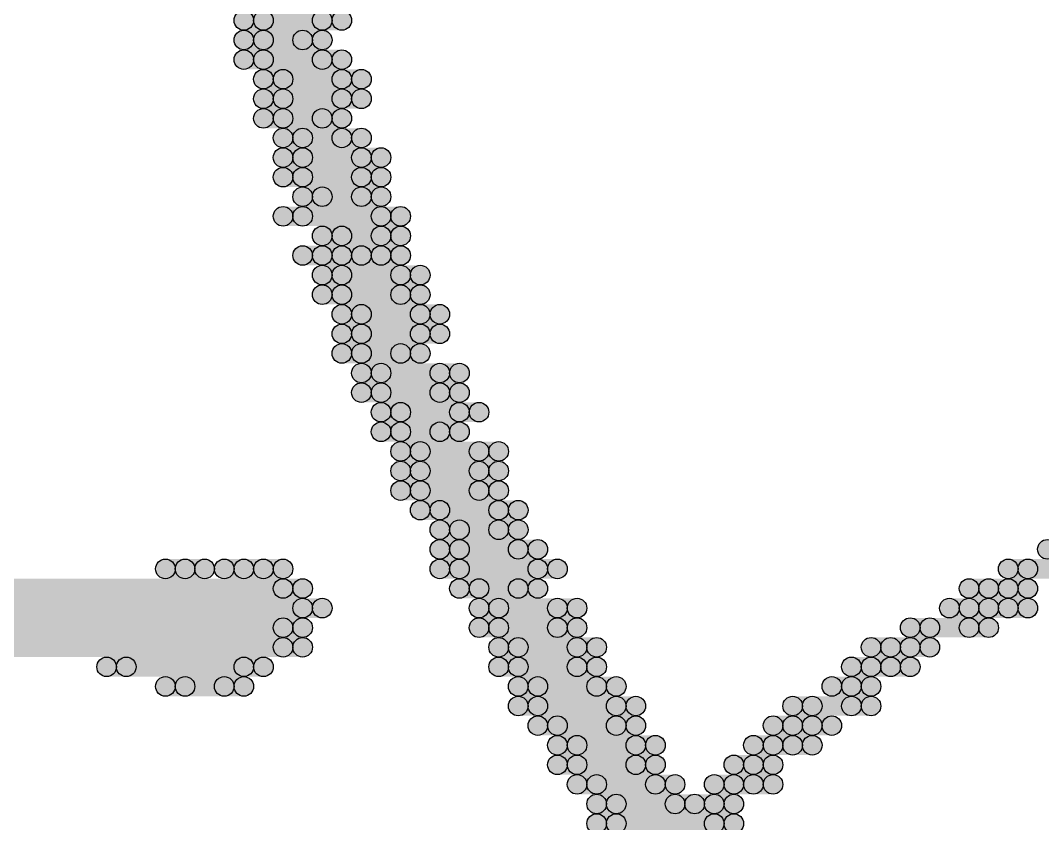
# Model space of a CAD drawing. Header units: millimetres. Extents: x 0 to 137, y 0 to 37.
# Drawn here: x 126.914 to 128.238, y 3.835 to 4.877 of the extents above; entities that cross this region are included whole.
import ezdxf

# ---------------------------------------------------------------- set-up
doc = ezdxf.new("R2010")
doc.units = ezdxf.units.MM
doc.layers.add('TopLayer', color=1, linetype='Continuous')
doc.layers.add('TopSolder', color=216, linetype='Continuous')

msp = doc.modelspace()

# ---------------------------------------------------------------- hatches: boundary and pattern name
at = {"layer": 'TopLayer'}
h = msp.add_hatch(color=1, dxfattribs=at)
edge = h.paths.add_edge_path()
edge.add_arc((127.2286, 4.8768), 0.0127, 0, 360)
for points in [[(127.2286, 4.8641), (127.2286, 4.8895), (127.3302, 4.8895), (127.3302, 4.8641)], [(127.2286, 4.8387), (127.2286, 4.8641), (127.3048, 4.8641), (127.3048, 4.8387)], [(127.2286, 4.8133), (127.2286, 4.8387), (127.3302, 4.8387), (127.3302, 4.8133)], [(127.254, 4.7879), (127.254, 4.8133), (127.3556, 4.8133), (127.3556, 4.7879)], [(127.254, 4.7625), (127.254, 4.7879), (127.3556, 4.7879), (127.3556, 4.7625)], [(127.254, 4.7371), (127.254, 4.7625), (127.3302, 4.7625), (127.3302, 4.7371)], [(127.2794, 4.7117), (127.2794, 4.7371), (127.3556, 4.7371), (127.3556, 4.7117)], [(127.2794, 4.6863), (127.2794, 4.7117), (127.381, 4.7117), (127.381, 4.6863)], [(127.2794, 4.6609), (127.2794, 4.6863), (127.381, 4.6863), (127.381, 4.6609)], [(127.3048, 4.6355), (127.3048, 4.6609), (127.381, 4.6609), (127.381, 4.6355)], [(127.2794, 4.6101), (127.2794, 4.6355), (127.4064, 4.6355), (127.4064, 4.6101)], [(127.3302, 4.5847), (127.3302, 4.6101), (127.4064, 4.6101), (127.4064, 4.5847)], [(127.3048, 4.5593), (127.3048, 4.5847), (127.3556, 4.5847), (127.3556, 4.5593)], [(127.381, 4.5593), (127.381, 4.5847), (127.4064, 4.5847), (127.4064, 4.5593)], [(127.3302, 4.5339), (127.3302, 4.5593), (127.4318, 4.5593), (127.4318, 4.5339)], [(127.3302, 4.5085), (127.3302, 4.5339), (127.4318, 4.5339), (127.4318, 4.5085)], [(127.3556, 4.4831), (127.3556, 4.5085), (127.4572, 4.5085), (127.4572, 4.4831)], [(127.3556, 4.4577), (127.3556, 4.4831), (127.4572, 4.4831), (127.4572, 4.4577)], [(127.3556, 4.4323), (127.3556, 4.4577), (127.4318, 4.4577), (127.4318, 4.4323)], [(127.381, 4.4069), (127.381, 4.4323), (127.4826, 4.4323), (127.4826, 4.4069)], [(127.381, 4.3815), (127.381, 4.4069), (127.4826, 4.4069), (127.4826, 4.3815)], [(127.4064, 4.3561), (127.4064, 4.3815), (127.508, 4.3815), (127.508, 4.3561)], [(127.4064, 4.3307), (127.4064, 4.3561), (127.4826, 4.3561), (127.4826, 4.3307)], [(127.4318, 4.3053), (127.4318, 4.3307), (127.5334, 4.3307), (127.5334, 4.3053)], [(127.4318, 4.2799), (127.4318, 4.3053), (127.5334, 4.3053), (127.5334, 4.2799)], [(127.4318, 4.2545), (127.4318, 4.2799), (127.5334, 4.2799), (127.5334, 4.2545)], [(127.4572, 4.2291), (127.4572, 4.2545), (127.5588, 4.2545), (127.5588, 4.2291)], [(127.4826, 4.2037), (127.4826, 4.2291), (127.5588, 4.2291), (127.5588, 4.2037)], [(127.4826, 4.1783), (127.4826, 4.2037), (127.5842, 4.2037), (127.5842, 4.1783)], [(127.127, 4.1529), (127.127, 4.1783), (127.1524, 4.1783), (127.1524, 4.1529)], [(127.2032, 4.1529), (127.2032, 4.1783), (127.254, 4.1783), (127.254, 4.1529)], [(127.4826, 4.1529), (127.4826, 4.1783), (127.6096, 4.1783), (127.6096, 4.1529)], [(128.2192, 4.1529), (128.2192, 4.1783), (128.2954, 4.1783), (128.2954, 4.1529)], [(126.8222, 4.1275), (126.8222, 4.1529), (127.2794, 4.1529), (127.2794, 4.1275)], [(127.508, 4.1275), (127.508, 4.1529), (127.5842, 4.1529), (127.5842, 4.1275)], [(128.1684, 4.1275), (128.1684, 4.1529), (128.2192, 4.1529), (128.2192, 4.1275)], [(126.6952, 4.1021), (126.6952, 4.1275), (127.3048, 4.1275), (127.3048, 4.1021)], [(127.5334, 4.1021), (127.5334, 4.1275), (127.635, 4.1275), (127.635, 4.1021)], [(128.143, 4.1021), (128.143, 4.1275), (128.1684, 4.1275), (128.1684, 4.1021)], [(128.1938, 4.1021), (128.1938, 4.1275), (128.2192, 4.1275), (128.2192, 4.1021)], [(126.6698, 4.0767), (126.6698, 4.1021), (127.2794, 4.1021), (127.2794, 4.0767)], [(127.5334, 4.0767), (127.5334, 4.1021), (127.635, 4.1021), (127.635, 4.0767)], [(128.0922, 4.0767), (128.0922, 4.1021), (128.1684, 4.1021), (128.1684, 4.0767)], [(126.8476, 4.0513), (126.8476, 4.0767), (127.2794, 4.0767), (127.2794, 4.0513)], [(127.5588, 4.0513), (127.5588, 4.0767), (127.6604, 4.0767), (127.6604, 4.0513)], [(128.0414, 4.0513), (128.0414, 4.0767), (128.0922, 4.0767), (128.0922, 4.0513)], [(127.0508, 4.0259), (127.0508, 4.0513), (127.2286, 4.0513), (127.2286, 4.0259)], [(127.5588, 4.0259), (127.5588, 4.0513), (127.6604, 4.0513), (127.6604, 4.0259)], [(128.016, 4.0259), (128.016, 4.0513), (128.0668, 4.0513), (128.0668, 4.0259)], [(127.127, 4.0005), (127.127, 4.0259), (127.2032, 4.0259), (127.2032, 4.0005)], [(127.5842, 4.0005), (127.5842, 4.0259), (127.6858, 4.0259), (127.6858, 4.0005)], [(127.9906, 4.0005), (127.9906, 4.0259), (128.016, 4.0259), (128.016, 4.0005)], [(127.5842, 3.9751), (127.5842, 4.0005), (127.7112, 4.0005), (127.7112, 3.9751)], [(127.9398, 3.9751), (127.9398, 4.0005), (128.016, 4.0005), (128.016, 3.9751)], [(127.6096, 3.9497), (127.6096, 3.9751), (127.7112, 3.9751), (127.7112, 3.9497)], [(127.9144, 3.9497), (127.9144, 3.9751), (127.9652, 3.9751), (127.9652, 3.9497)], [(127.635, 3.9243), (127.635, 3.9497), (127.7366, 3.9497), (127.7366, 3.9243)], [(127.889, 3.9243), (127.889, 3.9497), (127.9398, 3.9497), (127.9398, 3.9243)], [(127.635, 3.8989), (127.635, 3.9243), (127.7366, 3.9243), (127.7366, 3.8989)], [(127.8636, 3.8989), (127.8636, 3.9243), (127.889, 3.9243), (127.889, 3.8989)], [(127.6604, 3.8735), (127.6604, 3.8989), (127.762, 3.8989), (127.762, 3.8735)], [(127.8382, 3.8735), (127.8382, 3.8989), (127.889, 3.8989), (127.889, 3.8735)], [(127.6858, 3.8481), (127.6858, 3.8735), (127.7874, 3.8735), (127.7874, 3.8481)], [(127.8128, 3.8481), (127.8128, 3.8735), (127.8382, 3.8735), (127.8382, 3.8481)], [(127.6858, 3.8227), (127.6858, 3.8481), (127.8382, 3.8481), (127.8382, 3.8227)]]:
    msp.add_hatch(color=1, dxfattribs=at).paths.add_polyline_path(points)
h = msp.add_hatch(color=1, dxfattribs=at)
edge = h.paths.add_edge_path()
edge.add_arc((127.3302, 4.8768), 0.0127, 0, 360)
h = msp.add_hatch(color=1, dxfattribs=at)
edge = h.paths.add_edge_path()
edge.add_arc((127.2286, 4.8514), 0.0127, 0, 360)
h = msp.add_hatch(color=1, dxfattribs=at)
edge = h.paths.add_edge_path()
edge.add_arc((127.3048, 4.8514), 0.0127, 0, 360)
h = msp.add_hatch(color=1, dxfattribs=at)
edge = h.paths.add_edge_path()
edge.add_arc((127.2286, 4.826), 0.0127, 0, 360)
h = msp.add_hatch(color=1, dxfattribs=at)
edge = h.paths.add_edge_path()
edge.add_arc((127.3302, 4.826), 0.0127, 0, 360)
h = msp.add_hatch(color=1, dxfattribs=at)
edge = h.paths.add_edge_path()
edge.add_arc((127.254, 4.8006), 0.0127, 0, 360)
h = msp.add_hatch(color=1, dxfattribs=at)
edge = h.paths.add_edge_path()
edge.add_arc((127.3556, 4.8006), 0.0127, 0, 360)
h = msp.add_hatch(color=1, dxfattribs=at)
edge = h.paths.add_edge_path()
edge.add_arc((127.254, 4.7752), 0.0127, 0, 360)
h = msp.add_hatch(color=1, dxfattribs=at)
edge = h.paths.add_edge_path()
edge.add_arc((127.3556, 4.7752), 0.0127, 0, 360)
h = msp.add_hatch(color=1, dxfattribs=at)
edge = h.paths.add_edge_path()
edge.add_arc((127.254, 4.7498), 0.0127, 0, 360)
h = msp.add_hatch(color=1, dxfattribs=at)
edge = h.paths.add_edge_path()
edge.add_arc((127.3302, 4.7498), 0.0127, 0, 360)
h = msp.add_hatch(color=1, dxfattribs=at)
edge = h.paths.add_edge_path()
edge.add_arc((127.2794, 4.7244), 0.0127, 0, 360)
h = msp.add_hatch(color=1, dxfattribs=at)
edge = h.paths.add_edge_path()
edge.add_arc((127.3556, 4.7244), 0.0127, 0, 360)
h = msp.add_hatch(color=1, dxfattribs=at)
edge = h.paths.add_edge_path()
edge.add_arc((127.2794, 4.699), 0.0127, 0, 360)
h = msp.add_hatch(color=1, dxfattribs=at)
edge = h.paths.add_edge_path()
edge.add_arc((127.381, 4.699), 0.0127, 0, 360)
h = msp.add_hatch(color=1, dxfattribs=at)
edge = h.paths.add_edge_path()
edge.add_arc((127.2794, 4.6736), 0.0127, 0, 360)
h = msp.add_hatch(color=1, dxfattribs=at)
edge = h.paths.add_edge_path()
edge.add_arc((127.381, 4.6736), 0.0127, 0, 360)
h = msp.add_hatch(color=1, dxfattribs=at)
edge = h.paths.add_edge_path()
edge.add_arc((127.3048, 4.6482), 0.0127, 0, 360)
h = msp.add_hatch(color=1, dxfattribs=at)
edge = h.paths.add_edge_path()
edge.add_arc((127.381, 4.6482), 0.0127, 0, 360)
h = msp.add_hatch(color=1, dxfattribs=at)
edge = h.paths.add_edge_path()
edge.add_arc((127.2794, 4.6228), 0.0127, 0, 360)
h = msp.add_hatch(color=1, dxfattribs=at)
edge = h.paths.add_edge_path()
edge.add_arc((127.4064, 4.6228), 0.0127, 0, 360)
h = msp.add_hatch(color=1, dxfattribs=at)
edge = h.paths.add_edge_path()
edge.add_arc((127.3302, 4.5974), 0.0127, 0, 360)
h = msp.add_hatch(color=1, dxfattribs=at)
edge = h.paths.add_edge_path()
edge.add_arc((127.4064, 4.5974), 0.0127, 0, 360)
h = msp.add_hatch(color=1, dxfattribs=at)
edge = h.paths.add_edge_path()
edge.add_arc((127.3048, 4.572), 0.0127, 0, 360)
h = msp.add_hatch(color=1, dxfattribs=at)
edge = h.paths.add_edge_path()
edge.add_arc((127.3556, 4.572), 0.0127, 0, 360)
h = msp.add_hatch(color=1, dxfattribs=at)
edge = h.paths.add_edge_path()
edge.add_arc((127.381, 4.572), 0.0127, 0, 360)
h = msp.add_hatch(color=1, dxfattribs=at)
edge = h.paths.add_edge_path()
edge.add_arc((127.4064, 4.572), 0.0127, 0, 360)
h = msp.add_hatch(color=1, dxfattribs=at)
edge = h.paths.add_edge_path()
edge.add_arc((127.3302, 4.5466), 0.0127, 0, 360)
h = msp.add_hatch(color=1, dxfattribs=at)
edge = h.paths.add_edge_path()
edge.add_arc((127.4318, 4.5466), 0.0127, 0, 360)
h = msp.add_hatch(color=1, dxfattribs=at)
edge = h.paths.add_edge_path()
edge.add_arc((127.3302, 4.5212), 0.0127, 0, 360)
h = msp.add_hatch(color=1, dxfattribs=at)
edge = h.paths.add_edge_path()
edge.add_arc((127.4318, 4.5212), 0.0127, 0, 360)
h = msp.add_hatch(color=1, dxfattribs=at)
edge = h.paths.add_edge_path()
edge.add_arc((127.3556, 4.4958), 0.0127, 0, 360)
h = msp.add_hatch(color=1, dxfattribs=at)
edge = h.paths.add_edge_path()
edge.add_arc((127.4572, 4.4958), 0.0127, 0, 360)
h = msp.add_hatch(color=1, dxfattribs=at)
edge = h.paths.add_edge_path()
edge.add_arc((127.3556, 4.4704), 0.0127, 0, 360)
h = msp.add_hatch(color=1, dxfattribs=at)
edge = h.paths.add_edge_path()
edge.add_arc((127.4572, 4.4704), 0.0127, 0, 360)
h = msp.add_hatch(color=1, dxfattribs=at)
edge = h.paths.add_edge_path()
edge.add_arc((127.3556, 4.445), 0.0127, 0, 360)
h = msp.add_hatch(color=1, dxfattribs=at)
edge = h.paths.add_edge_path()
edge.add_arc((127.4318, 4.445), 0.0127, 0, 360)
h = msp.add_hatch(color=1, dxfattribs=at)
edge = h.paths.add_edge_path()
edge.add_arc((127.381, 4.4196), 0.0127, 0, 360)
h = msp.add_hatch(color=1, dxfattribs=at)
edge = h.paths.add_edge_path()
edge.add_arc((127.4826, 4.4196), 0.0127, 0, 360)
h = msp.add_hatch(color=1, dxfattribs=at)
edge = h.paths.add_edge_path()
edge.add_arc((127.381, 4.3942), 0.0127, 0, 360)
h = msp.add_hatch(color=1, dxfattribs=at)
edge = h.paths.add_edge_path()
edge.add_arc((127.4826, 4.3942), 0.0127, 0, 360)
h = msp.add_hatch(color=1, dxfattribs=at)
edge = h.paths.add_edge_path()
edge.add_arc((127.4064, 4.3688), 0.0127, 0, 360)
h = msp.add_hatch(color=1, dxfattribs=at)
edge = h.paths.add_edge_path()
edge.add_arc((127.508, 4.3688), 0.0127, 0, 360)
h = msp.add_hatch(color=1, dxfattribs=at)
edge = h.paths.add_edge_path()
edge.add_arc((127.4064, 4.3434), 0.0127, 0, 360)
h = msp.add_hatch(color=1, dxfattribs=at)
edge = h.paths.add_edge_path()
edge.add_arc((127.4826, 4.3434), 0.0127, 0, 360)
h = msp.add_hatch(color=1, dxfattribs=at)
edge = h.paths.add_edge_path()
edge.add_arc((127.4318, 4.318), 0.0127, 0, 360)
h = msp.add_hatch(color=1, dxfattribs=at)
edge = h.paths.add_edge_path()
edge.add_arc((127.5334, 4.318), 0.0127, 0, 360)
h = msp.add_hatch(color=1, dxfattribs=at)
edge = h.paths.add_edge_path()
edge.add_arc((127.4318, 4.2926), 0.0127, 0, 360)
h = msp.add_hatch(color=1, dxfattribs=at)
edge = h.paths.add_edge_path()
edge.add_arc((127.5334, 4.2926), 0.0127, 0, 360)
h = msp.add_hatch(color=1, dxfattribs=at)
edge = h.paths.add_edge_path()
edge.add_arc((127.4318, 4.2672), 0.0127, 0, 360)
h = msp.add_hatch(color=1, dxfattribs=at)
edge = h.paths.add_edge_path()
edge.add_arc((127.5334, 4.2672), 0.0127, 0, 360)
h = msp.add_hatch(color=1, dxfattribs=at)
edge = h.paths.add_edge_path()
edge.add_arc((127.4572, 4.2418), 0.0127, 0, 360)
h = msp.add_hatch(color=1, dxfattribs=at)
edge = h.paths.add_edge_path()
edge.add_arc((127.5588, 4.2418), 0.0127, 0, 360)
h = msp.add_hatch(color=1, dxfattribs=at)
edge = h.paths.add_edge_path()
edge.add_arc((127.4826, 4.2164), 0.0127, 0, 360)
h = msp.add_hatch(color=1, dxfattribs=at)
edge = h.paths.add_edge_path()
edge.add_arc((127.5588, 4.2164), 0.0127, 0, 360)
h = msp.add_hatch(color=1, dxfattribs=at)
edge = h.paths.add_edge_path()
edge.add_arc((127.4826, 4.191), 0.0127, 0, 360)
h = msp.add_hatch(color=1, dxfattribs=at)
edge = h.paths.add_edge_path()
edge.add_arc((127.5842, 4.191), 0.0127, 0, 360)
h = msp.add_hatch(color=1, dxfattribs=at)
edge = h.paths.add_edge_path()
edge.add_arc((127.127, 4.1656), 0.0127, 0, 360)
h = msp.add_hatch(color=1, dxfattribs=at)
edge = h.paths.add_edge_path()
edge.add_arc((127.1524, 4.1656), 0.0127, 0, 360)
h = msp.add_hatch(color=1, dxfattribs=at)
edge = h.paths.add_edge_path()
edge.add_arc((127.2032, 4.1656), 0.0127, 0, 360)
h = msp.add_hatch(color=1, dxfattribs=at)
edge = h.paths.add_edge_path()
edge.add_arc((127.254, 4.1656), 0.0127, 0, 360)
h = msp.add_hatch(color=1, dxfattribs=at)
edge = h.paths.add_edge_path()
edge.add_arc((127.4826, 4.1656), 0.0127, 0, 360)
h = msp.add_hatch(color=1, dxfattribs=at)
edge = h.paths.add_edge_path()
edge.add_arc((127.6096, 4.1656), 0.0127, 0, 360)
h = msp.add_hatch(color=1, dxfattribs=at)
edge = h.paths.add_edge_path()
edge.add_arc((128.2192, 4.1656), 0.0127, 0, 360)
h = msp.add_hatch(color=1, dxfattribs=at)
edge = h.paths.add_edge_path()
edge.add_arc((127.2794, 4.1402), 0.0127, 0, 360)
h = msp.add_hatch(color=1, dxfattribs=at)
edge = h.paths.add_edge_path()
edge.add_arc((127.508, 4.1402), 0.0127, 0, 360)
h = msp.add_hatch(color=1, dxfattribs=at)
edge = h.paths.add_edge_path()
edge.add_arc((127.5842, 4.1402), 0.0127, 0, 360)
h = msp.add_hatch(color=1, dxfattribs=at)
edge = h.paths.add_edge_path()
edge.add_arc((128.1684, 4.1402), 0.0127, 0, 360)
h = msp.add_hatch(color=1, dxfattribs=at)
edge = h.paths.add_edge_path()
edge.add_arc((128.2192, 4.1402), 0.0127, 0, 360)
h = msp.add_hatch(color=1, dxfattribs=at)
edge = h.paths.add_edge_path()
edge.add_arc((127.3048, 4.1148), 0.0127, 0, 360)
h = msp.add_hatch(color=1, dxfattribs=at)
edge = h.paths.add_edge_path()
edge.add_arc((127.5334, 4.1148), 0.0127, 0, 360)
h = msp.add_hatch(color=1, dxfattribs=at)
edge = h.paths.add_edge_path()
edge.add_arc((127.635, 4.1148), 0.0127, 0, 360)
h = msp.add_hatch(color=1, dxfattribs=at)
edge = h.paths.add_edge_path()
edge.add_arc((128.143, 4.1148), 0.0127, 0, 360)
h = msp.add_hatch(color=1, dxfattribs=at)
edge = h.paths.add_edge_path()
edge.add_arc((128.1684, 4.1148), 0.0127, 0, 360)
h = msp.add_hatch(color=1, dxfattribs=at)
edge = h.paths.add_edge_path()
edge.add_arc((128.1938, 4.1148), 0.0127, 0, 360)
h = msp.add_hatch(color=1, dxfattribs=at)
edge = h.paths.add_edge_path()
edge.add_arc((128.2192, 4.1148), 0.0127, 0, 360)
h = msp.add_hatch(color=1, dxfattribs=at)
edge = h.paths.add_edge_path()
edge.add_arc((127.2794, 4.0894), 0.0127, 0, 360)
h = msp.add_hatch(color=1, dxfattribs=at)
edge = h.paths.add_edge_path()
edge.add_arc((127.5334, 4.0894), 0.0127, 0, 360)
h = msp.add_hatch(color=1, dxfattribs=at)
edge = h.paths.add_edge_path()
edge.add_arc((127.635, 4.0894), 0.0127, 0, 360)
h = msp.add_hatch(color=1, dxfattribs=at)
edge = h.paths.add_edge_path()
edge.add_arc((128.0922, 4.0894), 0.0127, 0, 360)
h = msp.add_hatch(color=1, dxfattribs=at)
edge = h.paths.add_edge_path()
edge.add_arc((128.1684, 4.0894), 0.0127, 0, 360)
h = msp.add_hatch(color=1, dxfattribs=at)
edge = h.paths.add_edge_path()
edge.add_arc((127.2794, 4.064), 0.0127, 0, 360)
h = msp.add_hatch(color=1, dxfattribs=at)
edge = h.paths.add_edge_path()
edge.add_arc((127.5588, 4.064), 0.0127, 0, 360)
h = msp.add_hatch(color=1, dxfattribs=at)
edge = h.paths.add_edge_path()
edge.add_arc((127.6604, 4.064), 0.0127, 0, 360)
h = msp.add_hatch(color=1, dxfattribs=at)
edge = h.paths.add_edge_path()
edge.add_arc((128.0414, 4.064), 0.0127, 0, 360)
h = msp.add_hatch(color=1, dxfattribs=at)
edge = h.paths.add_edge_path()
edge.add_arc((128.0922, 4.064), 0.0127, 0, 360)
h = msp.add_hatch(color=1, dxfattribs=at)
edge = h.paths.add_edge_path()
edge.add_arc((127.0508, 4.0386), 0.0127, 0, 360)
h = msp.add_hatch(color=1, dxfattribs=at)
edge = h.paths.add_edge_path()
edge.add_arc((127.2286, 4.0386), 0.0127, 0, 360)
h = msp.add_hatch(color=1, dxfattribs=at)
edge = h.paths.add_edge_path()
edge.add_arc((127.5588, 4.0386), 0.0127, 0, 360)
h = msp.add_hatch(color=1, dxfattribs=at)
edge = h.paths.add_edge_path()
edge.add_arc((127.6604, 4.0386), 0.0127, 0, 360)
h = msp.add_hatch(color=1, dxfattribs=at)
edge = h.paths.add_edge_path()
edge.add_arc((128.016, 4.0386), 0.0127, 0, 360)
h = msp.add_hatch(color=1, dxfattribs=at)
edge = h.paths.add_edge_path()
edge.add_arc((128.0668, 4.0386), 0.0127, 0, 360)
h = msp.add_hatch(color=1, dxfattribs=at)
edge = h.paths.add_edge_path()
edge.add_arc((127.127, 4.0132), 0.0127, 0, 360)
h = msp.add_hatch(color=1, dxfattribs=at)
edge = h.paths.add_edge_path()
edge.add_arc((127.2032, 4.0132), 0.0127, 0, 360)
h = msp.add_hatch(color=1, dxfattribs=at)
edge = h.paths.add_edge_path()
edge.add_arc((127.5842, 4.0132), 0.0127, 0, 360)
h = msp.add_hatch(color=1, dxfattribs=at)
edge = h.paths.add_edge_path()
edge.add_arc((127.6858, 4.0132), 0.0127, 0, 360)
h = msp.add_hatch(color=1, dxfattribs=at)
edge = h.paths.add_edge_path()
edge.add_arc((127.9906, 4.0132), 0.0127, 0, 360)
h = msp.add_hatch(color=1, dxfattribs=at)
edge = h.paths.add_edge_path()
edge.add_arc((128.016, 4.0132), 0.0127, 0, 360)
h = msp.add_hatch(color=1, dxfattribs=at)
edge = h.paths.add_edge_path()
edge.add_arc((127.5842, 3.9878), 0.0127, 0, 360)
h = msp.add_hatch(color=1, dxfattribs=at)
edge = h.paths.add_edge_path()
edge.add_arc((127.7112, 3.9878), 0.0127, 0, 360)
h = msp.add_hatch(color=1, dxfattribs=at)
edge = h.paths.add_edge_path()
edge.add_arc((127.9398, 3.9878), 0.0127, 0, 360)
h = msp.add_hatch(color=1, dxfattribs=at)
edge = h.paths.add_edge_path()
edge.add_arc((128.016, 3.9878), 0.0127, 0, 360)
h = msp.add_hatch(color=1, dxfattribs=at)
edge = h.paths.add_edge_path()
edge.add_arc((127.6096, 3.9624), 0.0127, 0, 360)
h = msp.add_hatch(color=1, dxfattribs=at)
edge = h.paths.add_edge_path()
edge.add_arc((127.7112, 3.9624), 0.0127, 0, 360)
h = msp.add_hatch(color=1, dxfattribs=at)
edge = h.paths.add_edge_path()
edge.add_arc((127.9144, 3.9624), 0.0127, 0, 360)
h = msp.add_hatch(color=1, dxfattribs=at)
edge = h.paths.add_edge_path()
edge.add_arc((127.9652, 3.9624), 0.0127, 0, 360)
h = msp.add_hatch(color=1, dxfattribs=at)
edge = h.paths.add_edge_path()
edge.add_arc((127.635, 3.937), 0.0127, 0, 360)
h = msp.add_hatch(color=1, dxfattribs=at)
edge = h.paths.add_edge_path()
edge.add_arc((127.7366, 3.937), 0.0127, 0, 360)
h = msp.add_hatch(color=1, dxfattribs=at)
edge = h.paths.add_edge_path()
edge.add_arc((127.889, 3.937), 0.0127, 0, 360)
h = msp.add_hatch(color=1, dxfattribs=at)
edge = h.paths.add_edge_path()
edge.add_arc((127.9398, 3.937), 0.0127, 0, 360)
h = msp.add_hatch(color=1, dxfattribs=at)
edge = h.paths.add_edge_path()
edge.add_arc((127.635, 3.9116), 0.0127, 0, 360)
h = msp.add_hatch(color=1, dxfattribs=at)
edge = h.paths.add_edge_path()
edge.add_arc((127.7366, 3.9116), 0.0127, 0, 360)
h = msp.add_hatch(color=1, dxfattribs=at)
edge = h.paths.add_edge_path()
edge.add_arc((127.8636, 3.9116), 0.0127, 0, 360)
h = msp.add_hatch(color=1, dxfattribs=at)
edge = h.paths.add_edge_path()
edge.add_arc((127.889, 3.9116), 0.0127, 0, 360)
h = msp.add_hatch(color=1, dxfattribs=at)
edge = h.paths.add_edge_path()
edge.add_arc((127.6604, 3.8862), 0.0127, 0, 360)
h = msp.add_hatch(color=1, dxfattribs=at)
edge = h.paths.add_edge_path()
edge.add_arc((127.762, 3.8862), 0.0127, 0, 360)
h = msp.add_hatch(color=1, dxfattribs=at)
edge = h.paths.add_edge_path()
edge.add_arc((127.8382, 3.8862), 0.0127, 0, 360)
h = msp.add_hatch(color=1, dxfattribs=at)
edge = h.paths.add_edge_path()
edge.add_arc((127.889, 3.8862), 0.0127, 0, 360)
h = msp.add_hatch(color=1, dxfattribs=at)
edge = h.paths.add_edge_path()
edge.add_arc((127.6858, 3.8608), 0.0127, 0, 360)
h = msp.add_hatch(color=1, dxfattribs=at)
edge = h.paths.add_edge_path()
edge.add_arc((127.7874, 3.8608), 0.0127, 0, 360)
h = msp.add_hatch(color=1, dxfattribs=at)
edge = h.paths.add_edge_path()
edge.add_arc((127.8128, 3.8608), 0.0127, 0, 360)
h = msp.add_hatch(color=1, dxfattribs=at)
edge = h.paths.add_edge_path()
edge.add_arc((127.8382, 3.8608), 0.0127, 0, 360)
h = msp.add_hatch(color=1, dxfattribs=at)
edge = h.paths.add_edge_path()
edge.add_arc((127.6858, 3.8354), 0.0127, 0, 360)
h = msp.add_hatch(color=1, dxfattribs=at)
edge = h.paths.add_edge_path()
edge.add_arc((127.8382, 3.8354), 0.0127, 0, 360)
at = {"layer": 'TopSolder'}
h = msp.add_hatch(color=216, dxfattribs=at)
edge = h.paths.add_edge_path()
edge.add_arc((127.2032, 4.8768), 0.0127, 0, 360)
for points in [[(127.2032, 4.8641), (127.2032, 4.8895), (127.3048, 4.8895), (127.3048, 4.8641)], [(127.2032, 4.8387), (127.2032, 4.8641), (127.2794, 4.8641), (127.2794, 4.8387)], [(127.2032, 4.8133), (127.2032, 4.8387), (127.3048, 4.8387), (127.3048, 4.8133)], [(127.2286, 4.7879), (127.2286, 4.8133), (127.3302, 4.8133), (127.3302, 4.7879)], [(127.2286, 4.7625), (127.2286, 4.7879), (127.3302, 4.7879), (127.3302, 4.7625)], [(127.2286, 4.7371), (127.2286, 4.7625), (127.3048, 4.7625), (127.3048, 4.7371)], [(127.254, 4.7117), (127.254, 4.7371), (127.3302, 4.7371), (127.3302, 4.7117)], [(127.254, 4.6863), (127.254, 4.7117), (127.3556, 4.7117), (127.3556, 4.6863)], [(127.254, 4.6609), (127.254, 4.6863), (127.3556, 4.6863), (127.3556, 4.6609)], [(127.2794, 4.6355), (127.2794, 4.6609), (127.3556, 4.6609), (127.3556, 4.6355)], [(127.254, 4.6101), (127.254, 4.6355), (127.381, 4.6355), (127.381, 4.6101)], [(127.3048, 4.5847), (127.3048, 4.6101), (127.381, 4.6101), (127.381, 4.5847)], [(127.2794, 4.5593), (127.2794, 4.5847), (127.3302, 4.5847), (127.3302, 4.5593)], [(127.3556, 4.5593), (127.3556, 4.5847), (127.381, 4.5847), (127.381, 4.5593)], [(127.3048, 4.5339), (127.3048, 4.5593), (127.4064, 4.5593), (127.4064, 4.5339)], [(127.3048, 4.5085), (127.3048, 4.5339), (127.4064, 4.5339), (127.4064, 4.5085)], [(127.3302, 4.4831), (127.3302, 4.5085), (127.4318, 4.5085), (127.4318, 4.4831)], [(127.3302, 4.4577), (127.3302, 4.4831), (127.4318, 4.4831), (127.4318, 4.4577)], [(127.3302, 4.4323), (127.3302, 4.4577), (127.4064, 4.4577), (127.4064, 4.4323)], [(127.3556, 4.4069), (127.3556, 4.4323), (127.4572, 4.4323), (127.4572, 4.4069)], [(127.3556, 4.3815), (127.3556, 4.4069), (127.4572, 4.4069), (127.4572, 4.3815)], [(127.381, 4.3561), (127.381, 4.3815), (127.4826, 4.3815), (127.4826, 4.3561)], [(127.381, 4.3307), (127.381, 4.3561), (127.4572, 4.3561), (127.4572, 4.3307)], [(127.4064, 4.3053), (127.4064, 4.3307), (127.508, 4.3307), (127.508, 4.3053)], [(127.4064, 4.2799), (127.4064, 4.3053), (127.508, 4.3053), (127.508, 4.2799)], [(127.4064, 4.2545), (127.4064, 4.2799), (127.508, 4.2799), (127.508, 4.2545)], [(127.4318, 4.2291), (127.4318, 4.2545), (127.5334, 4.2545), (127.5334, 4.2291)], [(127.4572, 4.2037), (127.4572, 4.2291), (127.5334, 4.2291), (127.5334, 4.2037)], [(127.4572, 4.1783), (127.4572, 4.2037), (127.5588, 4.2037), (127.5588, 4.1783)], [(127.1016, 4.1529), (127.1016, 4.1783), (127.127, 4.1783), (127.127, 4.1529)], [(127.1778, 4.1529), (127.1778, 4.1783), (127.2286, 4.1783), (127.2286, 4.1529)], [(127.4572, 4.1529), (127.4572, 4.1783), (127.5842, 4.1783), (127.5842, 4.1529)], [(128.1938, 4.1529), (128.1938, 4.1783), (128.27, 4.1783), (128.27, 4.1529)], [(126.7968, 4.1275), (126.7968, 4.1529), (127.254, 4.1529), (127.254, 4.1275)], [(127.4826, 4.1275), (127.4826, 4.1529), (127.5588, 4.1529), (127.5588, 4.1275)], [(128.143, 4.1275), (128.143, 4.1529), (128.1938, 4.1529), (128.1938, 4.1275)], [(126.6698, 4.1021), (126.6698, 4.1275), (127.2794, 4.1275), (127.2794, 4.1021)], [(127.508, 4.1021), (127.508, 4.1275), (127.6096, 4.1275), (127.6096, 4.1021)], [(128.1176, 4.1021), (128.1176, 4.1275), (128.143, 4.1275), (128.143, 4.1021)], [(128.1684, 4.1021), (128.1684, 4.1275), (128.1938, 4.1275), (128.1938, 4.1021)], [(126.6444, 4.0767), (126.6444, 4.1021), (127.254, 4.1021), (127.254, 4.0767)], [(127.508, 4.0767), (127.508, 4.1021), (127.6096, 4.1021), (127.6096, 4.0767)], [(128.0668, 4.0767), (128.0668, 4.1021), (128.143, 4.1021), (128.143, 4.0767)], [(126.8222, 4.0513), (126.8222, 4.0767), (127.254, 4.0767), (127.254, 4.0513)], [(127.5334, 4.0513), (127.5334, 4.0767), (127.635, 4.0767), (127.635, 4.0513)], [(128.016, 4.0513), (128.016, 4.0767), (128.0668, 4.0767), (128.0668, 4.0513)], [(127.0254, 4.0259), (127.0254, 4.0513), (127.2032, 4.0513), (127.2032, 4.0259)], [(127.5334, 4.0259), (127.5334, 4.0513), (127.635, 4.0513), (127.635, 4.0259)], [(127.9906, 4.0259), (127.9906, 4.0513), (128.0414, 4.0513), (128.0414, 4.0259)], [(127.1016, 4.0005), (127.1016, 4.0259), (127.1778, 4.0259), (127.1778, 4.0005)], [(127.5588, 4.0005), (127.5588, 4.0259), (127.6604, 4.0259), (127.6604, 4.0005)], [(127.9652, 4.0005), (127.9652, 4.0259), (127.9906, 4.0259), (127.9906, 4.0005)], [(127.5588, 3.9751), (127.5588, 4.0005), (127.6858, 4.0005), (127.6858, 3.9751)], [(127.9144, 3.9751), (127.9144, 4.0005), (127.9906, 4.0005), (127.9906, 3.9751)], [(127.5842, 3.9497), (127.5842, 3.9751), (127.6858, 3.9751), (127.6858, 3.9497)], [(127.889, 3.9497), (127.889, 3.9751), (127.9398, 3.9751), (127.9398, 3.9497)], [(127.6096, 3.9243), (127.6096, 3.9497), (127.7112, 3.9497), (127.7112, 3.9243)], [(127.8636, 3.9243), (127.8636, 3.9497), (127.9144, 3.9497), (127.9144, 3.9243)], [(127.6096, 3.8989), (127.6096, 3.9243), (127.7112, 3.9243), (127.7112, 3.8989)], [(127.8382, 3.8989), (127.8382, 3.9243), (127.8636, 3.9243), (127.8636, 3.8989)], [(127.635, 3.8735), (127.635, 3.8989), (127.7366, 3.8989), (127.7366, 3.8735)], [(127.8128, 3.8735), (127.8128, 3.8989), (127.8636, 3.8989), (127.8636, 3.8735)], [(127.6604, 3.8481), (127.6604, 3.8735), (127.762, 3.8735), (127.762, 3.8481)], [(127.7874, 3.8481), (127.7874, 3.8735), (127.8128, 3.8735), (127.8128, 3.8481)], [(127.6604, 3.8227), (127.6604, 3.8481), (127.8128, 3.8481), (127.8128, 3.8227)]]:
    msp.add_hatch(color=216, dxfattribs=at).paths.add_polyline_path(points)
h = msp.add_hatch(color=216, dxfattribs=at)
edge = h.paths.add_edge_path()
edge.add_arc((127.3048, 4.8768), 0.0127, 0, 360)
h = msp.add_hatch(color=216, dxfattribs=at)
edge = h.paths.add_edge_path()
edge.add_arc((127.2032, 4.8514), 0.0127, 0, 360)
h = msp.add_hatch(color=216, dxfattribs=at)
edge = h.paths.add_edge_path()
edge.add_arc((127.2794, 4.8514), 0.0127, 0, 360)
h = msp.add_hatch(color=216, dxfattribs=at)
edge = h.paths.add_edge_path()
edge.add_arc((127.2032, 4.826), 0.0127, 0, 360)
h = msp.add_hatch(color=216, dxfattribs=at)
edge = h.paths.add_edge_path()
edge.add_arc((127.3048, 4.826), 0.0127, 0, 360)
h = msp.add_hatch(color=216, dxfattribs=at)
edge = h.paths.add_edge_path()
edge.add_arc((127.2286, 4.8006), 0.0127, 0, 360)
h = msp.add_hatch(color=216, dxfattribs=at)
edge = h.paths.add_edge_path()
edge.add_arc((127.3302, 4.8006), 0.0127, 0, 360)
h = msp.add_hatch(color=216, dxfattribs=at)
edge = h.paths.add_edge_path()
edge.add_arc((127.2286, 4.7752), 0.0127, 0, 360)
h = msp.add_hatch(color=216, dxfattribs=at)
edge = h.paths.add_edge_path()
edge.add_arc((127.3302, 4.7752), 0.0127, 0, 360)
h = msp.add_hatch(color=216, dxfattribs=at)
edge = h.paths.add_edge_path()
edge.add_arc((127.2286, 4.7498), 0.0127, 0, 360)
h = msp.add_hatch(color=216, dxfattribs=at)
edge = h.paths.add_edge_path()
edge.add_arc((127.3048, 4.7498), 0.0127, 0, 360)
h = msp.add_hatch(color=216, dxfattribs=at)
edge = h.paths.add_edge_path()
edge.add_arc((127.254, 4.7244), 0.0127, 0, 360)
h = msp.add_hatch(color=216, dxfattribs=at)
edge = h.paths.add_edge_path()
edge.add_arc((127.3302, 4.7244), 0.0127, 0, 360)
h = msp.add_hatch(color=216, dxfattribs=at)
edge = h.paths.add_edge_path()
edge.add_arc((127.254, 4.699), 0.0127, 0, 360)
h = msp.add_hatch(color=216, dxfattribs=at)
edge = h.paths.add_edge_path()
edge.add_arc((127.3556, 4.699), 0.0127, 0, 360)
h = msp.add_hatch(color=216, dxfattribs=at)
edge = h.paths.add_edge_path()
edge.add_arc((127.254, 4.6736), 0.0127, 0, 360)
h = msp.add_hatch(color=216, dxfattribs=at)
edge = h.paths.add_edge_path()
edge.add_arc((127.3556, 4.6736), 0.0127, 0, 360)
h = msp.add_hatch(color=216, dxfattribs=at)
edge = h.paths.add_edge_path()
edge.add_arc((127.2794, 4.6482), 0.0127, 0, 360)
h = msp.add_hatch(color=216, dxfattribs=at)
edge = h.paths.add_edge_path()
edge.add_arc((127.3556, 4.6482), 0.0127, 0, 360)
h = msp.add_hatch(color=216, dxfattribs=at)
edge = h.paths.add_edge_path()
edge.add_arc((127.254, 4.6228), 0.0127, 0, 360)
h = msp.add_hatch(color=216, dxfattribs=at)
edge = h.paths.add_edge_path()
edge.add_arc((127.381, 4.6228), 0.0127, 0, 360)
h = msp.add_hatch(color=216, dxfattribs=at)
edge = h.paths.add_edge_path()
edge.add_arc((127.3048, 4.5974), 0.0127, 0, 360)
h = msp.add_hatch(color=216, dxfattribs=at)
edge = h.paths.add_edge_path()
edge.add_arc((127.381, 4.5974), 0.0127, 0, 360)
h = msp.add_hatch(color=216, dxfattribs=at)
edge = h.paths.add_edge_path()
edge.add_arc((127.2794, 4.572), 0.0127, 0, 360)
h = msp.add_hatch(color=216, dxfattribs=at)
edge = h.paths.add_edge_path()
edge.add_arc((127.3302, 4.572), 0.0127, 0, 360)
h = msp.add_hatch(color=216, dxfattribs=at)
edge = h.paths.add_edge_path()
edge.add_arc((127.3556, 4.572), 0.0127, 0, 360)
h = msp.add_hatch(color=216, dxfattribs=at)
edge = h.paths.add_edge_path()
edge.add_arc((127.381, 4.572), 0.0127, 0, 360)
h = msp.add_hatch(color=216, dxfattribs=at)
edge = h.paths.add_edge_path()
edge.add_arc((127.3048, 4.5466), 0.0127, 0, 360)
h = msp.add_hatch(color=216, dxfattribs=at)
edge = h.paths.add_edge_path()
edge.add_arc((127.4064, 4.5466), 0.0127, 0, 360)
h = msp.add_hatch(color=216, dxfattribs=at)
edge = h.paths.add_edge_path()
edge.add_arc((127.3048, 4.5212), 0.0127, 0, 360)
h = msp.add_hatch(color=216, dxfattribs=at)
edge = h.paths.add_edge_path()
edge.add_arc((127.4064, 4.5212), 0.0127, 0, 360)
h = msp.add_hatch(color=216, dxfattribs=at)
edge = h.paths.add_edge_path()
edge.add_arc((127.3302, 4.4958), 0.0127, 0, 360)
h = msp.add_hatch(color=216, dxfattribs=at)
edge = h.paths.add_edge_path()
edge.add_arc((127.4318, 4.4958), 0.0127, 0, 360)
h = msp.add_hatch(color=216, dxfattribs=at)
edge = h.paths.add_edge_path()
edge.add_arc((127.3302, 4.4704), 0.0127, 0, 360)
h = msp.add_hatch(color=216, dxfattribs=at)
edge = h.paths.add_edge_path()
edge.add_arc((127.4318, 4.4704), 0.0127, 0, 360)
h = msp.add_hatch(color=216, dxfattribs=at)
edge = h.paths.add_edge_path()
edge.add_arc((127.3302, 4.445), 0.0127, 0, 360)
h = msp.add_hatch(color=216, dxfattribs=at)
edge = h.paths.add_edge_path()
edge.add_arc((127.4064, 4.445), 0.0127, 0, 360)
h = msp.add_hatch(color=216, dxfattribs=at)
edge = h.paths.add_edge_path()
edge.add_arc((127.3556, 4.4196), 0.0127, 0, 360)
h = msp.add_hatch(color=216, dxfattribs=at)
edge = h.paths.add_edge_path()
edge.add_arc((127.4572, 4.4196), 0.0127, 0, 360)
h = msp.add_hatch(color=216, dxfattribs=at)
edge = h.paths.add_edge_path()
edge.add_arc((127.3556, 4.3942), 0.0127, 0, 360)
h = msp.add_hatch(color=216, dxfattribs=at)
edge = h.paths.add_edge_path()
edge.add_arc((127.4572, 4.3942), 0.0127, 0, 360)
h = msp.add_hatch(color=216, dxfattribs=at)
edge = h.paths.add_edge_path()
edge.add_arc((127.381, 4.3688), 0.0127, 0, 360)
h = msp.add_hatch(color=216, dxfattribs=at)
edge = h.paths.add_edge_path()
edge.add_arc((127.4826, 4.3688), 0.0127, 0, 360)
h = msp.add_hatch(color=216, dxfattribs=at)
edge = h.paths.add_edge_path()
edge.add_arc((127.381, 4.3434), 0.0127, 0, 360)
h = msp.add_hatch(color=216, dxfattribs=at)
edge = h.paths.add_edge_path()
edge.add_arc((127.4572, 4.3434), 0.0127, 0, 360)
h = msp.add_hatch(color=216, dxfattribs=at)
edge = h.paths.add_edge_path()
edge.add_arc((127.4064, 4.318), 0.0127, 0, 360)
h = msp.add_hatch(color=216, dxfattribs=at)
edge = h.paths.add_edge_path()
edge.add_arc((127.508, 4.318), 0.0127, 0, 360)
h = msp.add_hatch(color=216, dxfattribs=at)
edge = h.paths.add_edge_path()
edge.add_arc((127.4064, 4.2926), 0.0127, 0, 360)
h = msp.add_hatch(color=216, dxfattribs=at)
edge = h.paths.add_edge_path()
edge.add_arc((127.508, 4.2926), 0.0127, 0, 360)
h = msp.add_hatch(color=216, dxfattribs=at)
edge = h.paths.add_edge_path()
edge.add_arc((127.4064, 4.2672), 0.0127, 0, 360)
h = msp.add_hatch(color=216, dxfattribs=at)
edge = h.paths.add_edge_path()
edge.add_arc((127.508, 4.2672), 0.0127, 0, 360)
h = msp.add_hatch(color=216, dxfattribs=at)
edge = h.paths.add_edge_path()
edge.add_arc((127.4318, 4.2418), 0.0127, 0, 360)
h = msp.add_hatch(color=216, dxfattribs=at)
edge = h.paths.add_edge_path()
edge.add_arc((127.5334, 4.2418), 0.0127, 0, 360)
h = msp.add_hatch(color=216, dxfattribs=at)
edge = h.paths.add_edge_path()
edge.add_arc((127.4572, 4.2164), 0.0127, 0, 360)
h = msp.add_hatch(color=216, dxfattribs=at)
edge = h.paths.add_edge_path()
edge.add_arc((127.5334, 4.2164), 0.0127, 0, 360)
h = msp.add_hatch(color=216, dxfattribs=at)
edge = h.paths.add_edge_path()
edge.add_arc((127.4572, 4.191), 0.0127, 0, 360)
h = msp.add_hatch(color=216, dxfattribs=at)
edge = h.paths.add_edge_path()
edge.add_arc((127.5588, 4.191), 0.0127, 0, 360)
h = msp.add_hatch(color=216, dxfattribs=at)
edge = h.paths.add_edge_path()
edge.add_arc((128.2446, 4.191), 0.0127, 0, 360)
h = msp.add_hatch(color=216, dxfattribs=at)
edge = h.paths.add_edge_path()
edge.add_arc((127.1016, 4.1656), 0.0127, 0, 360)
h = msp.add_hatch(color=216, dxfattribs=at)
edge = h.paths.add_edge_path()
edge.add_arc((127.127, 4.1656), 0.0127, 0, 360)
h = msp.add_hatch(color=216, dxfattribs=at)
edge = h.paths.add_edge_path()
edge.add_arc((127.1778, 4.1656), 0.0127, 0, 360)
h = msp.add_hatch(color=216, dxfattribs=at)
edge = h.paths.add_edge_path()
edge.add_arc((127.2286, 4.1656), 0.0127, 0, 360)
h = msp.add_hatch(color=216, dxfattribs=at)
edge = h.paths.add_edge_path()
edge.add_arc((127.4572, 4.1656), 0.0127, 0, 360)
h = msp.add_hatch(color=216, dxfattribs=at)
edge = h.paths.add_edge_path()
edge.add_arc((127.5842, 4.1656), 0.0127, 0, 360)
h = msp.add_hatch(color=216, dxfattribs=at)
edge = h.paths.add_edge_path()
edge.add_arc((128.1938, 4.1656), 0.0127, 0, 360)
h = msp.add_hatch(color=216, dxfattribs=at)
edge = h.paths.add_edge_path()
edge.add_arc((127.254, 4.1402), 0.0127, 0, 360)
h = msp.add_hatch(color=216, dxfattribs=at)
edge = h.paths.add_edge_path()
edge.add_arc((127.4826, 4.1402), 0.0127, 0, 360)
h = msp.add_hatch(color=216, dxfattribs=at)
edge = h.paths.add_edge_path()
edge.add_arc((127.5588, 4.1402), 0.0127, 0, 360)
h = msp.add_hatch(color=216, dxfattribs=at)
edge = h.paths.add_edge_path()
edge.add_arc((128.143, 4.1402), 0.0127, 0, 360)
h = msp.add_hatch(color=216, dxfattribs=at)
edge = h.paths.add_edge_path()
edge.add_arc((128.1938, 4.1402), 0.0127, 0, 360)
h = msp.add_hatch(color=216, dxfattribs=at)
edge = h.paths.add_edge_path()
edge.add_arc((127.2794, 4.1148), 0.0127, 0, 360)
h = msp.add_hatch(color=216, dxfattribs=at)
edge = h.paths.add_edge_path()
edge.add_arc((127.508, 4.1148), 0.0127, 0, 360)
h = msp.add_hatch(color=216, dxfattribs=at)
edge = h.paths.add_edge_path()
edge.add_arc((127.6096, 4.1148), 0.0127, 0, 360)
h = msp.add_hatch(color=216, dxfattribs=at)
edge = h.paths.add_edge_path()
edge.add_arc((128.1176, 4.1148), 0.0127, 0, 360)
h = msp.add_hatch(color=216, dxfattribs=at)
edge = h.paths.add_edge_path()
edge.add_arc((128.143, 4.1148), 0.0127, 0, 360)
h = msp.add_hatch(color=216, dxfattribs=at)
edge = h.paths.add_edge_path()
edge.add_arc((128.1684, 4.1148), 0.0127, 0, 360)
h = msp.add_hatch(color=216, dxfattribs=at)
edge = h.paths.add_edge_path()
edge.add_arc((128.1938, 4.1148), 0.0127, 0, 360)
h = msp.add_hatch(color=216, dxfattribs=at)
edge = h.paths.add_edge_path()
edge.add_arc((127.254, 4.0894), 0.0127, 0, 360)
h = msp.add_hatch(color=216, dxfattribs=at)
edge = h.paths.add_edge_path()
edge.add_arc((127.508, 4.0894), 0.0127, 0, 360)
h = msp.add_hatch(color=216, dxfattribs=at)
edge = h.paths.add_edge_path()
edge.add_arc((127.6096, 4.0894), 0.0127, 0, 360)
h = msp.add_hatch(color=216, dxfattribs=at)
edge = h.paths.add_edge_path()
edge.add_arc((128.0668, 4.0894), 0.0127, 0, 360)
h = msp.add_hatch(color=216, dxfattribs=at)
edge = h.paths.add_edge_path()
edge.add_arc((128.143, 4.0894), 0.0127, 0, 360)
h = msp.add_hatch(color=216, dxfattribs=at)
edge = h.paths.add_edge_path()
edge.add_arc((127.254, 4.064), 0.0127, 0, 360)
h = msp.add_hatch(color=216, dxfattribs=at)
edge = h.paths.add_edge_path()
edge.add_arc((127.5334, 4.064), 0.0127, 0, 360)
h = msp.add_hatch(color=216, dxfattribs=at)
edge = h.paths.add_edge_path()
edge.add_arc((127.635, 4.064), 0.0127, 0, 360)
h = msp.add_hatch(color=216, dxfattribs=at)
edge = h.paths.add_edge_path()
edge.add_arc((128.016, 4.064), 0.0127, 0, 360)
h = msp.add_hatch(color=216, dxfattribs=at)
edge = h.paths.add_edge_path()
edge.add_arc((128.0668, 4.064), 0.0127, 0, 360)
h = msp.add_hatch(color=216, dxfattribs=at)
edge = h.paths.add_edge_path()
edge.add_arc((127.0254, 4.0386), 0.0127, 0, 360)
h = msp.add_hatch(color=216, dxfattribs=at)
edge = h.paths.add_edge_path()
edge.add_arc((127.2032, 4.0386), 0.0127, 0, 360)
h = msp.add_hatch(color=216, dxfattribs=at)
edge = h.paths.add_edge_path()
edge.add_arc((127.5334, 4.0386), 0.0127, 0, 360)
h = msp.add_hatch(color=216, dxfattribs=at)
edge = h.paths.add_edge_path()
edge.add_arc((127.635, 4.0386), 0.0127, 0, 360)
h = msp.add_hatch(color=216, dxfattribs=at)
edge = h.paths.add_edge_path()
edge.add_arc((127.9906, 4.0386), 0.0127, 0, 360)
h = msp.add_hatch(color=216, dxfattribs=at)
edge = h.paths.add_edge_path()
edge.add_arc((128.0414, 4.0386), 0.0127, 0, 360)
h = msp.add_hatch(color=216, dxfattribs=at)
edge = h.paths.add_edge_path()
edge.add_arc((127.1016, 4.0132), 0.0127, 0, 360)
h = msp.add_hatch(color=216, dxfattribs=at)
edge = h.paths.add_edge_path()
edge.add_arc((127.1778, 4.0132), 0.0127, 0, 360)
h = msp.add_hatch(color=216, dxfattribs=at)
edge = h.paths.add_edge_path()
edge.add_arc((127.5588, 4.0132), 0.0127, 0, 360)
h = msp.add_hatch(color=216, dxfattribs=at)
edge = h.paths.add_edge_path()
edge.add_arc((127.6604, 4.0132), 0.0127, 0, 360)
h = msp.add_hatch(color=216, dxfattribs=at)
edge = h.paths.add_edge_path()
edge.add_arc((127.9652, 4.0132), 0.0127, 0, 360)
h = msp.add_hatch(color=216, dxfattribs=at)
edge = h.paths.add_edge_path()
edge.add_arc((127.9906, 4.0132), 0.0127, 0, 360)
h = msp.add_hatch(color=216, dxfattribs=at)
edge = h.paths.add_edge_path()
edge.add_arc((127.5588, 3.9878), 0.0127, 0, 360)
h = msp.add_hatch(color=216, dxfattribs=at)
edge = h.paths.add_edge_path()
edge.add_arc((127.6858, 3.9878), 0.0127, 0, 360)
h = msp.add_hatch(color=216, dxfattribs=at)
edge = h.paths.add_edge_path()
edge.add_arc((127.9144, 3.9878), 0.0127, 0, 360)
h = msp.add_hatch(color=216, dxfattribs=at)
edge = h.paths.add_edge_path()
edge.add_arc((127.9906, 3.9878), 0.0127, 0, 360)
h = msp.add_hatch(color=216, dxfattribs=at)
edge = h.paths.add_edge_path()
edge.add_arc((127.5842, 3.9624), 0.0127, 0, 360)
h = msp.add_hatch(color=216, dxfattribs=at)
edge = h.paths.add_edge_path()
edge.add_arc((127.6858, 3.9624), 0.0127, 0, 360)
h = msp.add_hatch(color=216, dxfattribs=at)
edge = h.paths.add_edge_path()
edge.add_arc((127.889, 3.9624), 0.0127, 0, 360)
h = msp.add_hatch(color=216, dxfattribs=at)
edge = h.paths.add_edge_path()
edge.add_arc((127.9398, 3.9624), 0.0127, 0, 360)
h = msp.add_hatch(color=216, dxfattribs=at)
edge = h.paths.add_edge_path()
edge.add_arc((127.6096, 3.937), 0.0127, 0, 360)
h = msp.add_hatch(color=216, dxfattribs=at)
edge = h.paths.add_edge_path()
edge.add_arc((127.7112, 3.937), 0.0127, 0, 360)
h = msp.add_hatch(color=216, dxfattribs=at)
edge = h.paths.add_edge_path()
edge.add_arc((127.8636, 3.937), 0.0127, 0, 360)
h = msp.add_hatch(color=216, dxfattribs=at)
edge = h.paths.add_edge_path()
edge.add_arc((127.9144, 3.937), 0.0127, 0, 360)
h = msp.add_hatch(color=216, dxfattribs=at)
edge = h.paths.add_edge_path()
edge.add_arc((127.6096, 3.9116), 0.0127, 0, 360)
h = msp.add_hatch(color=216, dxfattribs=at)
edge = h.paths.add_edge_path()
edge.add_arc((127.7112, 3.9116), 0.0127, 0, 360)
h = msp.add_hatch(color=216, dxfattribs=at)
edge = h.paths.add_edge_path()
edge.add_arc((127.8382, 3.9116), 0.0127, 0, 360)
h = msp.add_hatch(color=216, dxfattribs=at)
edge = h.paths.add_edge_path()
edge.add_arc((127.8636, 3.9116), 0.0127, 0, 360)
h = msp.add_hatch(color=216, dxfattribs=at)
edge = h.paths.add_edge_path()
edge.add_arc((127.635, 3.8862), 0.0127, 0, 360)
h = msp.add_hatch(color=216, dxfattribs=at)
edge = h.paths.add_edge_path()
edge.add_arc((127.7366, 3.8862), 0.0127, 0, 360)
h = msp.add_hatch(color=216, dxfattribs=at)
edge = h.paths.add_edge_path()
edge.add_arc((127.8128, 3.8862), 0.0127, 0, 360)
h = msp.add_hatch(color=216, dxfattribs=at)
edge = h.paths.add_edge_path()
edge.add_arc((127.8636, 3.8862), 0.0127, 0, 360)
h = msp.add_hatch(color=216, dxfattribs=at)
edge = h.paths.add_edge_path()
edge.add_arc((127.6604, 3.8608), 0.0127, 0, 360)
h = msp.add_hatch(color=216, dxfattribs=at)
edge = h.paths.add_edge_path()
edge.add_arc((127.762, 3.8608), 0.0127, 0, 360)
h = msp.add_hatch(color=216, dxfattribs=at)
edge = h.paths.add_edge_path()
edge.add_arc((127.7874, 3.8608), 0.0127, 0, 360)
h = msp.add_hatch(color=216, dxfattribs=at)
edge = h.paths.add_edge_path()
edge.add_arc((127.8128, 3.8608), 0.0127, 0, 360)
h = msp.add_hatch(color=216, dxfattribs=at)
edge = h.paths.add_edge_path()
edge.add_arc((127.6604, 3.8354), 0.0127, 0, 360)
h = msp.add_hatch(color=216, dxfattribs=at)
edge = h.paths.add_edge_path()
edge.add_arc((127.8128, 3.8354), 0.0127, 0, 360)

# ---------------------------------------------------------------- linework, layer by layer
at = {"layer": 'TopLayer'}
for centre in [(127.2286, 4.8768), (127.3302, 4.8768), (127.2286, 4.8514), (127.3048, 4.8514), (127.2286, 4.826), (127.3302, 4.826), (127.254, 4.8006), (127.3556, 4.8006), (127.254, 4.7752), (127.3556, 4.7752), (127.254, 4.7498), (127.3302, 4.7498), (127.2794, 4.7244), (127.3556, 4.7244), (127.2794, 4.699), (127.381, 4.699), (127.2794, 4.6736), (127.381, 4.6736), (127.3048, 4.6482), (127.381, 4.6482), (127.2794, 4.6228), (127.4064, 4.6228), (127.3302, 4.5974), (127.4064, 4.5974), (127.3048, 4.572), (127.3556, 4.572), (127.381, 4.572), (127.4064, 4.572), (127.3302, 4.5466), (127.4318, 4.5466), (127.3302, 4.5212), (127.4318, 4.5212), (127.3556, 4.4958), (127.4572, 4.4958), (127.3556, 4.4704), (127.4572, 4.4704), (127.3556, 4.445), (127.4318, 4.445), (127.381, 4.4196), (127.4826, 4.4196), (127.381, 4.3942), (127.4826, 4.3942), (127.4064, 4.3688), (127.508, 4.3688), (127.4064, 4.3434), (127.4826, 4.3434), (127.4318, 4.318), (127.5334, 4.318), (127.4318, 4.2926), (127.5334, 4.2926), (127.4318, 4.2672), (127.5334, 4.2672), (127.4572, 4.2418), (127.5588, 4.2418), (127.4826, 4.2164), (127.5588, 4.2164), (127.4826, 4.191), (127.5842, 4.191), (127.127, 4.1656), (127.1524, 4.1656), (127.2032, 4.1656), (127.254, 4.1656), (127.4826, 4.1656), (127.6096, 4.1656), (128.2192, 4.1656), (127.2794, 4.1402), (127.508, 4.1402), (127.5842, 4.1402), (128.1684, 4.1402), (128.2192, 4.1402), (127.3048, 4.1148), (127.5334, 4.1148), (127.635, 4.1148), (128.143, 4.1148), (128.1684, 4.1148), (128.1938, 4.1148), (128.2192, 4.1148), (127.2794, 4.0894), (127.5334, 4.0894), (127.635, 4.0894), (128.0922, 4.0894), (128.1684, 4.0894), (127.2794, 4.064), (127.5588, 4.064), (127.6604, 4.064), (128.0414, 4.064), (128.0922, 4.064), (127.0508, 4.0386), (127.2286, 4.0386), (127.5588, 4.0386), (127.6604, 4.0386), (128.016, 4.0386), (128.0668, 4.0386), (127.127, 4.0132), (127.2032, 4.0132), (127.5842, 4.0132), (127.6858, 4.0132), (127.9906, 4.0132), (128.016, 4.0132), (127.5842, 3.9878), (127.7112, 3.9878), (127.9398, 3.9878), (128.016, 3.9878), (127.6096, 3.9624), (127.7112, 3.9624), (127.9144, 3.9624), (127.9652, 3.9624), (127.635, 3.937), (127.7366, 3.937), (127.889, 3.937), (127.9398, 3.937), (127.635, 3.9116), (127.7366, 3.9116), (127.8636, 3.9116), (127.889, 3.9116), (127.6604, 3.8862), (127.762, 3.8862), (127.8382, 3.8862), (127.889, 3.8862), (127.6858, 3.8608), (127.7874, 3.8608), (127.8128, 3.8608), (127.8382, 3.8608), (127.6858, 3.8354), (127.8382, 3.8354)]:
    msp.add_circle(centre, 0.0127, dxfattribs=at)
at = {"layer": 'TopSolder'}
for centre in [(127.2032, 4.8768), (127.3048, 4.8768), (127.2032, 4.8514), (127.2794, 4.8514), (127.2032, 4.826), (127.3048, 4.826), (127.2286, 4.8006), (127.3302, 4.8006), (127.2286, 4.7752), (127.3302, 4.7752), (127.2286, 4.7498), (127.3048, 4.7498), (127.254, 4.7244), (127.3302, 4.7244), (127.254, 4.699), (127.3556, 4.699), (127.254, 4.6736), (127.3556, 4.6736), (127.2794, 4.6482), (127.3556, 4.6482), (127.254, 4.6228), (127.381, 4.6228), (127.3048, 4.5974), (127.381, 4.5974), (127.2794, 4.572), (127.3302, 4.572), (127.3556, 4.572), (127.381, 4.572), (127.3048, 4.5466), (127.4064, 4.5466), (127.3048, 4.5212), (127.4064, 4.5212), (127.3302, 4.4958), (127.4318, 4.4958), (127.3302, 4.4704), (127.4318, 4.4704), (127.3302, 4.445), (127.4064, 4.445), (127.3556, 4.4196), (127.4572, 4.4196), (127.3556, 4.3942), (127.4572, 4.3942), (127.381, 4.3688), (127.4826, 4.3688), (127.381, 4.3434), (127.4572, 4.3434), (127.4064, 4.318), (127.508, 4.318), (127.4064, 4.2926), (127.508, 4.2926), (127.4064, 4.2672), (127.508, 4.2672), (127.4318, 4.2418), (127.5334, 4.2418), (127.4572, 4.2164), (127.5334, 4.2164), (127.4572, 4.191), (127.5588, 4.191), (128.2446, 4.191), (127.1016, 4.1656), (127.127, 4.1656), (127.1778, 4.1656), (127.2286, 4.1656), (127.4572, 4.1656), (127.5842, 4.1656), (128.1938, 4.1656), (127.254, 4.1402), (127.4826, 4.1402), (127.5588, 4.1402), (128.143, 4.1402), (128.1938, 4.1402), (127.2794, 4.1148), (127.508, 4.1148), (127.6096, 4.1148), (128.1176, 4.1148), (128.143, 4.1148), (128.1684, 4.1148), (128.1938, 4.1148), (127.254, 4.0894), (127.508, 4.0894), (127.6096, 4.0894), (128.0668, 4.0894), (128.143, 4.0894), (127.254, 4.064), (127.5334, 4.064), (127.635, 4.064), (128.016, 4.064), (128.0668, 4.064), (127.0254, 4.0386), (127.2032, 4.0386), (127.5334, 4.0386), (127.635, 4.0386), (127.9906, 4.0386), (128.0414, 4.0386), (127.1016, 4.0132), (127.1778, 4.0132), (127.5588, 4.0132), (127.6604, 4.0132), (127.9652, 4.0132), (127.9906, 4.0132), (127.5588, 3.9878), (127.6858, 3.9878), (127.9144, 3.9878), (127.9906, 3.9878), (127.5842, 3.9624), (127.6858, 3.9624), (127.889, 3.9624), (127.9398, 3.9624), (127.6096, 3.937), (127.7112, 3.937), (127.8636, 3.937), (127.9144, 3.937), (127.6096, 3.9116), (127.7112, 3.9116), (127.8382, 3.9116), (127.8636, 3.9116), (127.635, 3.8862), (127.7366, 3.8862), (127.8128, 3.8862), (127.8636, 3.8862), (127.6604, 3.8608), (127.762, 3.8608), (127.7874, 3.8608), (127.8128, 3.8608), (127.6604, 3.8354), (127.8128, 3.8354)]:
    msp.add_circle(centre, 0.0127, dxfattribs=at)

doc.saveas('drawing.dxf')
